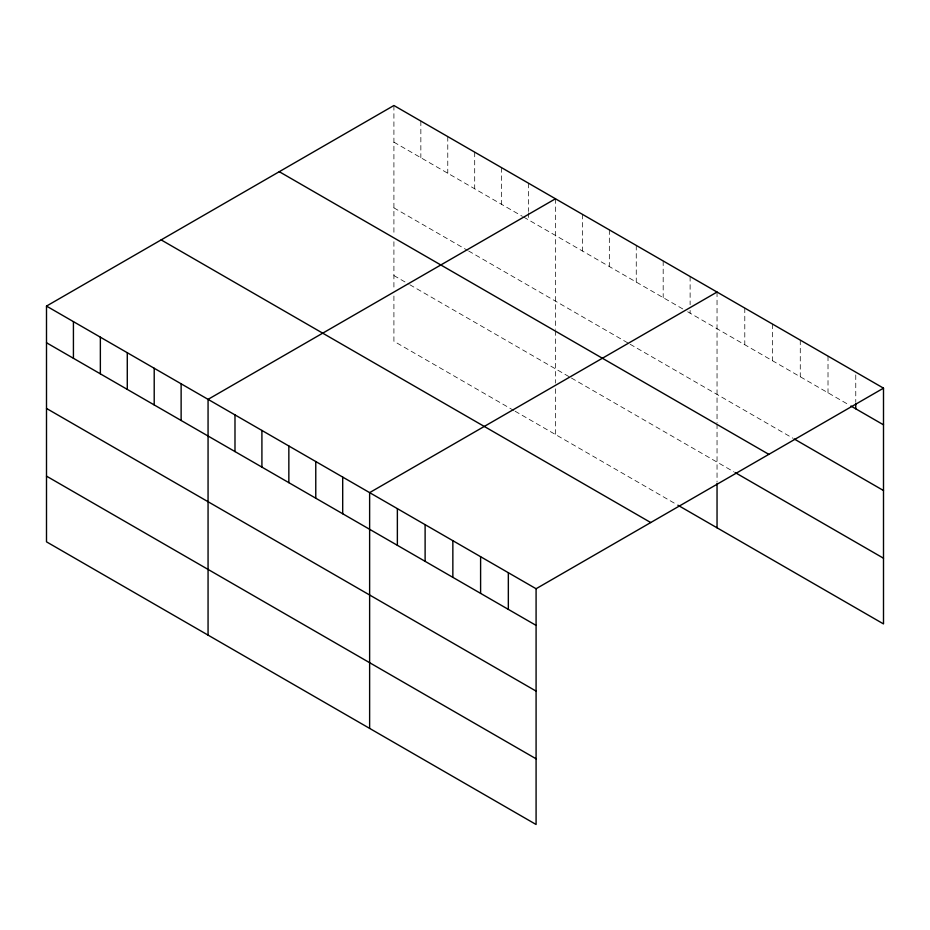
<?xml version="1.0" encoding="UTF-8"?>
<svg xmlns="http://www.w3.org/2000/svg" width="930" height="930" viewBox="0 0 930 930"><rect width="100%" height="100%" fill="white"/><g stroke="black" fill="none" stroke-linecap="round" stroke-linejoin="round"><path stroke-width="0.7" stroke-dasharray="4.65 3.49" d="M393.913 105.509L393.913 234.662M393.913 142.162L522.439 216.365M523.66 217.074L682.771 308.934M687.665 311.759L849.729 405.329M393.913 207.867L467.36 250.263M468.581 250.972L628.913 343.542M630.145 344.251L793.034 438.297M393.913 275.559L408.607 284.034M409.828 284.743L570.171 377.313M571.392 378.022L733.933 471.859M513.872 410.514L393.913 341.264L393.913 295.554M515.092 411.211L676.656 504.49M855.763 374.964L855.763 401.76M828.014 356.12L828.014 392.786M800.277 340.113L800.277 376.778M772.528 324.093L772.528 360.759M744.79 308.074L744.79 344.739M717.042 292.055L717.042 422.627M717.042 424.034L717.042 482.112M690.118 276.512L690.118 304.715M690.118 310.353L690.118 313.178M663.183 260.97L663.183 297.623M636.26 245.415L636.26 282.081M609.336 229.873L609.336 266.538M582.413 214.33L582.413 250.995M555.477 198.776L555.477 329.348M555.477 330.755L555.477 383.114M555.477 388.833L555.477 434.531M528.554 183.233L528.554 211.436M528.554 212.842L528.554 219.899M501.63 167.691L501.63 204.356M474.695 152.136L474.695 188.802M447.772 136.594L447.772 173.259M420.848 121.051L420.848 157.716M393.913 241.719L393.913 289.846"/><path stroke-width="1.4" d="M46.5 306.086L536.087 588.737L536.087 824.492L46.5 541.841L46.5 306.086L393.913 105.509L883.5 388.159L883.5 623.914L677.877 505.199M555.477 198.776L208.064 399.365L208.064 635.12M717.042 292.055L369.629 492.633L369.629 728.388M536.087 588.737L883.5 388.159M850.927 406.026L883.5 424.824M794.243 438.995L883.5 490.529M279.267 171.69L768.854 454.351M735.13 472.556L883.5 558.221M161.146 239.894L650.733 522.544M46.5 342.752L536.087 625.402M46.5 408.444L536.087 691.106M46.5 476.137L536.087 758.799M855.763 403.167L855.763 408.805M717.042 483.542L717.042 527.81M508.338 572.729L508.338 609.383M480.601 556.71L480.601 593.375M452.852 540.69L452.852 577.356M425.115 524.671L425.115 561.336M397.366 508.652L397.366 545.317M342.693 477.09L342.693 513.755M315.77 461.547L315.77 498.213M288.846 445.993L288.846 482.658M261.911 430.45L261.911 467.116M234.988 414.908L234.988 451.573M181.129 383.811L181.129 420.476M154.206 368.268L154.206 404.934M127.282 352.726L127.282 389.391M100.359 337.172L100.359 373.837M73.424 321.629L73.424 358.294"/></g></svg>
